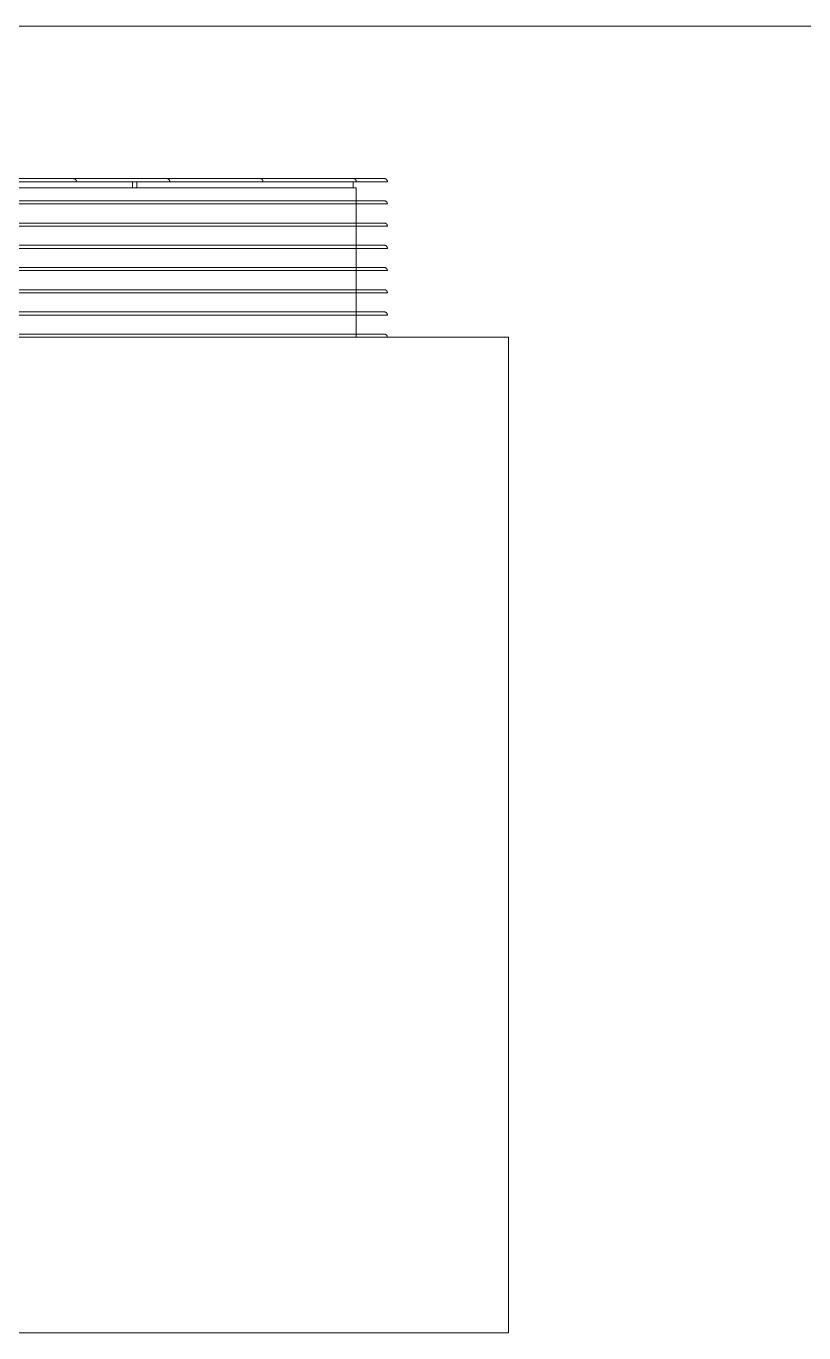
# Model space of a CAD drawing. Header units: millimetres. Extents: x -20144 to 122974, y -38328 to 48263.
# Drawn here: x 24880.3 to 25130.5, y 39179.9 to 39599.9 of the extents above; entities that cross this region are included whole.
import ezdxf

# ---------------------------------------------------------------- set-up
doc = ezdxf.new("R2010")
doc.units = ezdxf.units.MM
doc.layers.add('M-EQPM', color=44, linetype='Continuous', lineweight=5)
doc.layers.add('NET-THAY', color=2, linetype='Continuous', lineweight=9)

# ---------------------------------------------------------------- blocks, each defined once
blk = doc.blocks.new('ALB-AC MAY LANH - Generic _Without Brackets_-1836009-MẶT BẰNG TẦNG 5 ĐẾN TẦNG 22')
at = {"layer": 'M-EQPM'}
for p, q in [((287.89, 320), (-582.11, 320)), ((-582.11, 320), (-582.11, 0)), ((-582.11, 0), (287.89, 0)), ((-533.11, 0), (-533.11, -48)), ((-534.07, -7.14), (-543.11, -7.14)), ((-41.11, -7.14), (-543.11, -7.14)), ((-541.11, -7.14), (-43.11, -7.14)), ((-541.11, -7.14), (-534.87, -7.14)), ((-534.07, -14.29), (-543.11, -14.29)), ((-41.11, -14.29), (-543.11, -14.29)), ((-541.11, -14.29), (-43.11, -14.29)), ((-541.11, -14.29), (-534.87, -14.29)), ((-534.07, -21.43), (-543.11, -21.43)), ((-41.11, -21.43), (-543.11, -21.43)), ((-541.11, -21.43), (-43.11, -21.43)), ((-541.11, -21.43), (-534.87, -21.43)), ((-534.07, -28.57), (-543.11, -28.57)), ((-41.11, -28.57), (-543.11, -28.57)), ((-541.11, -28.57), (-43.11, -28.57)), ((-541.11, -28.57), (-534.87, -28.57)), ((-534.07, -35.71), (-543.11, -35.71)), ((-41.11, -35.71), (-543.11, -35.71)), ((-541.11, -35.71), (-43.11, -35.71)), ((-541.11, -35.71), (-534.87, -35.71)), ((-534.07, -42.86), (-543.11, -42.86)), ((-41.11, -42.86), (-543.11, -42.86)), ((-541.11, -42.86), (-43.11, -42.86)), ((-541.11, -42.86), (-534.87, -42.86)), ((-533.24, -50), (-543.11, -50)), ((-41.11, -50), (-543.11, -50)), ((-541.11, -50), (-43.11, -50)), ((-541.11, -50), (-532.87, -50)), ((-462.18, -48), (-533.11, -48)), ((-462.18, -50), (-533.11, -50)), ((-532.11, -48), (-532.11, -50)), ((-461.11, -50), (-532.11, -50)), ((-531.11, -50), (-462.17, -50)), ((-462.3, -50), (-503.11, -50)), ((-501.11, -50), (-462.34, -50)), ((-462.37, -50), (-473.11, -50)), ((-471.11, -50), (-462.08, -50)), ((-462.52, -48), (-461.11, -48)), ((-462.52, -50), (-462.52, -48)), ((-461.11, -50), (-462.52, -50)), ((-122.41, -48), (-461.81, -48)), ((-122.41, -50), (-461.81, -50)), ((-461.11, -48), (-461.11, -50)), ((-312.61, -50), (-461.11, -50)), ((-460.4, -50), (-123.82, -50)), ((-143.65, -50), (-440.56, -50)), ((-439.15, -50), (-145.07, -50))]:
    blk.add_line(p, q, dxfattribs=at)
at = {"layer": 'M-EQPM', "flags": 128}
for points in [[(-542.11, -1), (-542.15, -1), (-542.19, -1), (-542.23, -0.99), (-542.27, -0.99), (-542.31, -0.98), (-542.35, -0.97), (-542.38, -0.96), (-542.42, -0.95), (-542.46, -0.94), (-542.5, -0.92), (-542.53, -0.9), (-542.57, -0.89), (-542.61, -0.87), (-542.64, -0.85), (-542.67, -0.83), (-542.71, -0.8), (-542.74, -0.78), (-542.77, -0.75), (-542.8, -0.72), (-542.83, -0.7), (-542.85, -0.67), (-542.88, -0.64), (-542.9, -0.61), (-542.93, -0.57), (-542.95, -0.54), (-542.97, -0.51), (-542.99, -0.47), (-543.01, -0.44), (-543.03, -0.4), (-543.04, -0.36), (-543.05, -0.32), (-543.07, -0.29), (-543.08, -0.25), (-543.09, -0.21), (-543.09, -0.17), (-543.1, -0.13), (-543.1, -0.09), (-543.11, -0.05), (-543.11, -0.01)], [(-542.11, -1), (-541.91, -1), (-541.31, -1), (-540.31, -1), (-538.92, -1), (-537.13, -1), (-534.94, -1), (-532.37, -1), (-529.42, -1), (-526.08, -1), (-522.37, -1), (-518.3, -1), (-513.86, -1), (-509.06, -1), (-503.92, -1), (-498.44, -1), (-492.63, -1), (-486.5, -1), (-480.06, -1), (-473.32, -1), (-466.29, -1), (-458.97, -1), (-451.4, -1), (-443.56, -1), (-435.49, -1), (-427.18, -1), (-418.66, -1)], [(-533.6, -1), (-536, -1), (-538, -1), (-539.61, -1), (-540.82, -1), (-541.63, -1), (-542.05, -1), (-542.11, -1)], [(-542.11, -8.14), (-542.15, -8.14), (-542.19, -8.14), (-542.23, -8.14), (-542.27, -8.13), (-542.31, -8.12), (-542.35, -8.11), (-542.38, -8.1), (-542.42, -8.09), (-542.46, -8.08), (-542.5, -8.06), (-542.53, -8.05), (-542.57, -8.03), (-542.61, -8.01), (-542.64, -7.99), (-542.67, -7.97), (-542.71, -7.94), (-542.74, -7.92), (-542.77, -7.89), (-542.8, -7.87), (-542.83, -7.84), (-542.85, -7.81), (-542.88, -7.78), (-542.9, -7.75), (-542.93, -7.72), (-542.95, -7.68), (-542.97, -7.65), (-542.99, -7.61), (-543.01, -7.58), (-543.03, -7.54), (-543.04, -7.51), (-543.05, -7.47), (-543.07, -7.43), (-543.08, -7.39), (-543.09, -7.35), (-543.09, -7.31), (-543.1, -7.27), (-543.1, -7.23), (-543.11, -7.19), (-543.11, -7.15), (-543.11, -7.14)], [(-542.11, -8.14), (-541.91, -8.14), (-541.31, -8.14), (-540.31, -8.14), (-538.92, -8.14), (-537.13, -8.14), (-534.94, -8.14), (-532.37, -8.14), (-529.42, -8.14), (-526.08, -8.14), (-522.37, -8.14), (-518.3, -8.14), (-513.86, -8.14), (-509.06, -8.14), (-503.92, -8.14), (-498.44, -8.14), (-492.63, -8.14), (-486.5, -8.14), (-480.06, -8.14), (-473.32, -8.14), (-466.29, -8.14), (-458.97, -8.14), (-451.4, -8.14), (-443.56, -8.14), (-435.49, -8.14), (-427.18, -8.14), (-418.66, -8.14)], [(-533.6, -8.14), (-536, -8.14), (-538, -8.14), (-539.61, -8.14), (-540.82, -8.14), (-541.63, -8.14), (-542.05, -8.14), (-542.11, -8.14)], [(-542.11, -15.29), (-542.15, -15.28), (-542.19, -15.28), (-542.23, -15.28), (-542.27, -15.27), (-542.31, -15.27), (-542.35, -15.26), (-542.38, -15.25), (-542.42, -15.23), (-542.46, -15.22), (-542.5, -15.21), (-542.53, -15.19), (-542.57, -15.17), (-542.61, -15.15), (-542.64, -15.13), (-542.67, -15.11), (-542.71, -15.09), (-542.74, -15.06), (-542.77, -15.04), (-542.8, -15.01), (-542.83, -14.98), (-542.85, -14.95), (-542.88, -14.92), (-542.9, -14.89), (-542.93, -14.86), (-542.95, -14.83), (-542.97, -14.79), (-542.99, -14.76), (-543.01, -14.72), (-543.03, -14.69), (-543.04, -14.65), (-543.05, -14.61), (-543.07, -14.57), (-543.08, -14.53), (-543.09, -14.49), (-543.09, -14.46), (-543.1, -14.42), (-543.1, -14.38), (-543.11, -14.34), (-543.11, -14.3), (-543.11, -14.29)], [(-542.11, -15.29), (-541.91, -15.29), (-541.31, -15.29), (-540.31, -15.29), (-538.92, -15.29), (-537.13, -15.29), (-534.94, -15.29), (-532.37, -15.29), (-529.42, -15.29), (-526.08, -15.29), (-522.37, -15.29), (-518.3, -15.29), (-513.86, -15.29), (-509.06, -15.29), (-503.92, -15.29), (-498.44, -15.29), (-492.63, -15.29), (-486.5, -15.29), (-480.06, -15.29), (-473.32, -15.29), (-466.29, -15.29), (-458.97, -15.29), (-451.4, -15.29), (-443.56, -15.29), (-435.49, -15.29), (-427.18, -15.29), (-418.66, -15.29)], [(-533.6, -15.29), (-536, -15.29), (-538, -15.29), (-539.61, -15.29), (-540.82, -15.29), (-541.63, -15.29), (-542.05, -15.29), (-542.11, -15.29)], [(-542.11, -22.43), (-542.15, -22.43), (-542.19, -22.43), (-542.23, -22.42), (-542.27, -22.42), (-542.31, -22.41), (-542.35, -22.4), (-542.38, -22.39), (-542.42, -22.38), (-542.46, -22.36), (-542.5, -22.35), (-542.53, -22.33), (-542.57, -22.32), (-542.61, -22.3), (-542.64, -22.28), (-542.67, -22.25), (-542.71, -22.23), (-542.74, -22.21), (-542.77, -22.18), (-542.8, -22.15), (-542.83, -22.13), (-542.85, -22.1), (-542.88, -22.07), (-542.9, -22.03), (-542.93, -22), (-542.95, -21.97), (-542.97, -21.93), (-542.99, -21.9), (-543.01, -21.86), (-543.03, -21.83), (-543.04, -21.79), (-543.05, -21.75), (-543.07, -21.72), (-543.08, -21.68), (-543.09, -21.64), (-543.09, -21.6), (-543.1, -21.56), (-543.1, -21.52), (-543.11, -21.48), (-543.11, -21.44), (-543.11, -21.43)], [(-542.11, -22.43), (-541.91, -22.43), (-541.31, -22.43), (-540.31, -22.43), (-538.92, -22.43), (-537.13, -22.43), (-534.94, -22.43), (-532.37, -22.43), (-529.42, -22.43), (-526.08, -22.43), (-522.37, -22.43), (-518.3, -22.43), (-513.86, -22.43), (-509.06, -22.43), (-503.92, -22.43), (-498.44, -22.43), (-492.63, -22.43), (-486.5, -22.43), (-480.06, -22.43), (-473.32, -22.43), (-466.29, -22.43), (-458.97, -22.43), (-451.4, -22.43), (-443.56, -22.43), (-435.49, -22.43), (-427.18, -22.43), (-418.66, -22.43)], [(-533.6, -22.43), (-536, -22.43), (-538, -22.43), (-539.61, -22.43), (-540.82, -22.43), (-541.63, -22.43), (-542.05, -22.43), (-542.11, -22.43)], [(-542.11, -29.57), (-542.15, -29.57), (-542.19, -29.57), (-542.23, -29.56), (-542.27, -29.56), (-542.31, -29.55), (-542.35, -29.54), (-542.38, -29.53), (-542.42, -29.52), (-542.46, -29.51), (-542.5, -29.49), (-542.53, -29.48), (-542.57, -29.46), (-542.61, -29.44), (-542.64, -29.42), (-542.67, -29.4), (-542.71, -29.37), (-542.74, -29.35), (-542.77, -29.32), (-542.8, -29.3), (-542.83, -29.27), (-542.85, -29.24), (-542.88, -29.21), (-542.9, -29.18), (-542.93, -29.14), (-542.95, -29.11), (-542.97, -29.08), (-542.99, -29.04), (-543.01, -29.01), (-543.03, -28.97), (-543.04, -28.93), (-543.05, -28.9), (-543.07, -28.86), (-543.08, -28.82), (-543.09, -28.78), (-543.09, -28.74), (-543.1, -28.7), (-543.1, -28.66), (-543.11, -28.62), (-543.11, -28.58), (-543.11, -28.57)], [(-542.11, -29.57), (-541.91, -29.57), (-541.31, -29.57), (-540.31, -29.57), (-538.92, -29.57), (-537.13, -29.57), (-534.94, -29.57), (-532.37, -29.57), (-529.42, -29.57), (-526.08, -29.57), (-522.37, -29.57), (-518.3, -29.57), (-513.86, -29.57), (-509.06, -29.57), (-503.92, -29.57), (-498.44, -29.57), (-492.63, -29.57), (-486.5, -29.57), (-480.06, -29.57), (-473.32, -29.57), (-466.29, -29.57), (-458.97, -29.57), (-451.4, -29.57), (-443.56, -29.57), (-435.49, -29.57), (-427.18, -29.57), (-418.66, -29.57)], [(-533.6, -29.57), (-536, -29.57), (-538, -29.57), (-539.61, -29.57), (-540.82, -29.57), (-541.63, -29.57), (-542.05, -29.57), (-542.11, -29.57)], [(-542.11, -36.71), (-542.15, -36.71), (-542.19, -36.71), (-542.23, -36.71), (-542.27, -36.7), (-542.31, -36.69), (-542.35, -36.69), (-542.38, -36.68), (-542.42, -36.66), (-542.46, -36.65), (-542.5, -36.64), (-542.53, -36.62), (-542.57, -36.6), (-542.61, -36.58), (-542.64, -36.56), (-542.67, -36.54), (-542.71, -36.52), (-542.74, -36.49), (-542.77, -36.47), (-542.8, -36.44), (-542.83, -36.41), (-542.85, -36.38), (-542.88, -36.35), (-542.9, -36.32), (-542.93, -36.29), (-542.95, -36.25), (-542.97, -36.22), (-542.99, -36.19), (-543.01, -36.15), (-543.03, -36.11), (-543.04, -36.08), (-543.05, -36.04), (-543.07, -36), (-543.08, -35.96), (-543.09, -35.92), (-543.09, -35.88), (-543.1, -35.84), (-543.1, -35.8), (-543.11, -35.77), (-543.11, -35.73), (-543.11, -35.71)], [(-542.11, -36.71), (-541.91, -36.71), (-541.31, -36.71), (-540.31, -36.71), (-538.92, -36.71), (-537.13, -36.71), (-534.94, -36.71), (-532.37, -36.71), (-529.42, -36.71), (-526.08, -36.71), (-522.37, -36.71), (-518.3, -36.71), (-513.86, -36.71), (-509.06, -36.71), (-503.92, -36.71), (-498.44, -36.71), (-492.63, -36.71), (-486.5, -36.71), (-480.06, -36.71), (-473.32, -36.71), (-466.29, -36.71), (-458.97, -36.71), (-451.4, -36.71), (-443.56, -36.71), (-435.49, -36.71), (-427.18, -36.71), (-418.66, -36.71)], [(-533.6, -36.71), (-536, -36.71), (-538, -36.71), (-539.61, -36.71), (-540.82, -36.71), (-541.63, -36.71), (-542.05, -36.71), (-542.11, -36.71)], [(-542.11, -43.86), (-542.15, -43.86), (-542.19, -43.85), (-542.23, -43.85), (-542.27, -43.84), (-542.31, -43.84), (-542.35, -43.83), (-542.38, -43.82), (-542.42, -43.81), (-542.46, -43.79), (-542.5, -43.78), (-542.53, -43.76), (-542.57, -43.74), (-542.61, -43.72), (-542.64, -43.7), (-542.67, -43.68), (-542.71, -43.66), (-542.74, -43.63), (-542.77, -43.61), (-542.8, -43.58), (-542.83, -43.55), (-542.85, -43.52), (-542.88, -43.49), (-542.9, -43.46), (-542.93, -43.43), (-542.95, -43.4), (-542.97, -43.36), (-542.99, -43.33), (-543.01, -43.29), (-543.03, -43.26), (-543.04, -43.22), (-543.05, -43.18), (-543.07, -43.14), (-543.08, -43.11), (-543.09, -43.07), (-543.09, -43.03), (-543.1, -42.99), (-543.1, -42.95), (-543.11, -42.91), (-543.11, -42.87), (-543.11, -42.86)], [(-542.11, -43.86), (-541.91, -43.86), (-541.31, -43.86), (-540.31, -43.86), (-538.92, -43.86), (-537.13, -43.86), (-534.94, -43.86), (-532.37, -43.86), (-529.42, -43.86), (-526.08, -43.86), (-522.37, -43.86), (-518.3, -43.86), (-513.86, -43.86), (-509.06, -43.86), (-503.92, -43.86), (-498.44, -43.86), (-492.63, -43.86), (-486.5, -43.86), (-480.06, -43.86), (-473.32, -43.86), (-466.29, -43.86), (-458.97, -43.86), (-451.4, -43.86), (-443.56, -43.86), (-435.49, -43.86), (-427.18, -43.86), (-418.66, -43.86)], [(-533.6, -43.86), (-536, -43.86), (-538, -43.86), (-539.61, -43.86), (-540.82, -43.86), (-541.63, -43.86), (-542.05, -43.86), (-542.11, -43.86)], [(-542.11, -51), (-542.15, -51), (-542.19, -51), (-542.23, -50.99), (-542.27, -50.99), (-542.31, -50.98), (-542.35, -50.97), (-542.38, -50.96), (-542.42, -50.95), (-542.46, -50.94), (-542.5, -50.92), (-542.53, -50.9), (-542.57, -50.89), (-542.61, -50.87), (-542.64, -50.85), (-542.67, -50.83), (-542.71, -50.8), (-542.74, -50.78), (-542.77, -50.75), (-542.8, -50.72), (-542.83, -50.7), (-542.85, -50.67), (-542.88, -50.64), (-542.9, -50.61), (-542.93, -50.57), (-542.95, -50.54), (-542.97, -50.51), (-542.99, -50.47), (-543.01, -50.44), (-543.03, -50.4), (-543.04, -50.36), (-543.05, -50.32), (-543.07, -50.29), (-543.08, -50.25), (-543.09, -50.21), (-543.09, -50.17), (-543.1, -50.13), (-543.1, -50.09), (-543.11, -50.05), (-543.11, -50.01), (-543.11, -50)], [(-532.11, -51), (-532.15, -51), (-532.19, -51), (-532.23, -50.99), (-532.27, -50.99), (-532.31, -50.98), (-532.35, -50.97), (-532.38, -50.96), (-532.42, -50.95), (-532.46, -50.94), (-532.5, -50.92), (-532.53, -50.9), (-532.57, -50.89), (-532.61, -50.87), (-532.64, -50.85), (-532.67, -50.83), (-532.71, -50.8), (-532.74, -50.78), (-532.77, -50.75), (-532.8, -50.72), (-532.83, -50.7), (-532.85, -50.67), (-532.88, -50.64), (-532.9, -50.61), (-532.93, -50.57), (-532.95, -50.54), (-532.97, -50.51), (-532.99, -50.47), (-533.01, -50.44), (-533.03, -50.4), (-533.04, -50.36), (-533.05, -50.32), (-533.07, -50.29), (-533.08, -50.25), (-533.09, -50.21), (-533.09, -50.17), (-533.1, -50.13), (-533.1, -50.09), (-533.11, -50.05), (-533.11, -50.01), (-533.11, -50)], [(-502.11, -51), (-502.15, -51), (-502.19, -51), (-502.23, -50.99), (-502.27, -50.99), (-502.31, -50.98), (-502.35, -50.97), (-502.38, -50.96), (-502.42, -50.95), (-502.46, -50.94), (-502.5, -50.92), (-502.53, -50.9), (-502.57, -50.89), (-502.61, -50.87), (-502.64, -50.85), (-502.67, -50.83), (-502.71, -50.8), (-502.74, -50.78), (-502.77, -50.75), (-502.8, -50.72), (-502.83, -50.7), (-502.85, -50.67), (-502.88, -50.64), (-502.9, -50.61), (-502.93, -50.57), (-502.95, -50.54), (-502.97, -50.51), (-502.99, -50.47), (-503.01, -50.44), (-503.03, -50.4), (-503.04, -50.36), (-503.05, -50.32), (-503.07, -50.29), (-503.08, -50.25), (-503.09, -50.21), (-503.09, -50.17), (-503.1, -50.13), (-503.1, -50.09), (-503.11, -50.05), (-503.11, -50.01), (-503.11, -50)], [(-472.11, -51), (-472.15, -51), (-472.19, -51), (-472.23, -50.99), (-472.27, -50.99), (-472.31, -50.98), (-472.35, -50.97), (-472.38, -50.96), (-472.42, -50.95), (-472.46, -50.94), (-472.5, -50.92), (-472.53, -50.9), (-472.57, -50.89), (-472.61, -50.87), (-472.64, -50.85), (-472.67, -50.83), (-472.71, -50.8), (-472.74, -50.78), (-472.77, -50.75), (-472.8, -50.72), (-472.83, -50.7), (-472.85, -50.67), (-472.88, -50.64), (-472.9, -50.61), (-472.93, -50.57), (-472.95, -50.54), (-472.97, -50.51), (-472.99, -50.47), (-473.01, -50.44), (-473.03, -50.4), (-473.04, -50.36), (-473.05, -50.32), (-473.07, -50.29), (-473.08, -50.25), (-473.09, -50.21), (-473.09, -50.17), (-473.1, -50.13), (-473.1, -50.09), (-473.11, -50.05), (-473.11, -50.01), (-473.11, -50)], [(-442.11, -51), (-442.15, -51), (-442.19, -51), (-442.23, -50.99), (-442.27, -50.99), (-442.31, -50.98), (-442.35, -50.97), (-442.38, -50.96), (-442.42, -50.95), (-442.46, -50.94), (-442.5, -50.92), (-442.53, -50.9), (-442.57, -50.89), (-442.61, -50.87), (-442.64, -50.85), (-442.67, -50.83), (-442.71, -50.8), (-442.74, -50.78), (-442.77, -50.75), (-442.8, -50.72), (-442.83, -50.7), (-442.85, -50.67), (-442.88, -50.64), (-442.9, -50.61), (-442.93, -50.57), (-442.95, -50.54), (-442.97, -50.51), (-442.99, -50.47), (-443.01, -50.44), (-443.03, -50.4), (-443.04, -50.36), (-443.05, -50.32), (-443.07, -50.29), (-443.08, -50.25), (-443.09, -50.21), (-443.09, -50.17), (-443.1, -50.13), (-443.1, -50.09), (-443.11, -50.05)], [(-542.11, -51), (-541.91, -51), (-541.31, -51), (-540.31, -51), (-538.92, -51), (-537.13, -51), (-534.94, -51), (-532.37, -51), (-529.42, -51), (-526.08, -51), (-522.37, -51), (-518.3, -51), (-513.86, -51), (-509.06, -51), (-503.92, -51), (-498.44, -51), (-492.63, -51), (-486.5, -51), (-480.06, -51), (-473.32, -51), (-466.29, -51), (-458.97, -51), (-451.4, -51), (-443.56, -51), (-435.49, -51), (-427.18, -51), (-418.66, -51)], [(-422.61, -51), (-431.03, -51), (-439.23, -51), (-447.2, -51), (-454.92, -51), (-462.37, -51), (-469.56, -51), (-476.46, -51), (-483.06, -51), (-489.36, -51), (-495.35, -51), (-501.01, -51), (-506.33, -51), (-511.31, -51), (-515.94, -51), (-520.22, -51), (-524.13, -51), (-527.66, -51), (-530.82, -51), (-533.6, -51), (-536, -51), (-538, -51), (-539.61, -51), (-540.82, -51), (-541.63, -51), (-542.05, -51), (-542.11, -51)], [(-532.11, -51), (-531.92, -51), (-531.34, -51), (-530.38, -51), (-529.04, -51), (-527.32, -51), (-525.23, -51), (-522.76, -51), (-519.93, -51), (-516.72, -51), (-513.16, -51), (-509.25, -51), (-504.99, -51), (-500.39, -51), (-495.45, -51), (-490.19, -51), (-484.61, -51), (-478.73, -51), (-472.54, -51), (-466.07, -51), (-459.32, -51), (-452.3, -51), (-445.02, -51), (-437.51, -51), (-429.75, -51), (-421.78, -51)], [(-425.48, -51), (-433.35, -51), (-441, -51), (-448.4, -51), (-455.56, -51), (-462.46, -51), (-469.08, -51), (-475.42, -51), (-481.47, -51), (-487.22, -51), (-492.65, -51), (-497.76, -51), (-502.54, -51), (-506.99, -51), (-511.09, -51), (-514.85, -51), (-518.24, -51), (-521.28, -51), (-523.94, -51), (-526.24, -51), (-528.16, -51), (-529.71, -51), (-530.87, -51), (-531.65, -51), (-532.05, -51), (-532.11, -51)], [(-502.11, -51), (-501.94, -51), (-501.44, -51), (-500.6, -51), (-499.43, -51), (-497.92, -51), (-496.09, -51), (-493.93, -51), (-491.45, -51), (-488.65, -51), (-485.53, -51), (-482.11, -51), (-478.38, -51), (-474.35, -51), (-470.03, -51), (-465.43, -51), (-460.55, -51), (-455.4, -51), (-449.99, -51), (-444.32, -51), (-438.42, -51), (-432.28, -51), (-425.91, -51)], [(-422.38, -51), (-428.87, -51), (-435.13, -51), (-441.16, -51), (-446.96, -51), (-452.51, -51), (-457.8, -51), (-462.83, -51), (-467.58, -51), (-472.06, -51), (-476.24, -51), (-480.13, -51), (-483.72, -51), (-487, -51), (-489.98, -51), (-492.63, -51), (-494.96, -51), (-496.97, -51), (-498.66, -51), (-500.01, -51), (-501.03, -51), (-501.71, -51), (-502.06, -51), (-502.11, -51)], [(-472.11, -51), (-471.96, -51), (-471.53, -51), (-470.81, -51), (-469.81, -51), (-468.52, -51), (-466.95, -51), (-465.1, -51), (-462.97, -51), (-460.57, -51), (-457.9, -51), (-454.96, -51), (-451.77, -51), (-448.32, -51), (-444.61, -51), (-440.67, -51), (-436.49, -51), (-432.07, -51), (-427.43, -51), (-422.58, -51)], [(-424.84, -51), (-429.6, -51), (-434.13, -51), (-438.44, -51), (-442.51, -51), (-446.35, -51), (-449.94, -51), (-453.27, -51), (-456.35, -51), (-459.16, -51), (-461.71, -51), (-463.98, -51), (-465.98, -51), (-467.71, -51), (-469.15, -51), (-470.31, -51), (-471.18, -51), (-471.77, -51), (-472.07, -51), (-472.11, -51)], [(-442.11, -51), (-441.99, -51), (-441.63, -51), (-441.03, -51), (-440.19, -51), (-439.12, -51), (-437.81, -51), (-436.27, -51), (-434.49, -51), (-432.49, -51), (-430.27, -51), (-427.82, -51), (-425.16, -51)], [(-426.41, -51), (-428.97, -51), (-431.32, -51), (-433.44, -51), (-435.34, -51), (-437.01, -51), (-438.44, -51), (-439.64, -51), (-440.61, -51), (-441.34, -51), (-441.82, -51), (-442.07, -51), (-442.11, -51)]]:
    blk.add_lwpolyline(points, dxfattribs=at)

msp = doc.modelspace()

# ---------------------------------------------------------------- linework, layer by layer
at = {"layer": 'NET-THAY'}
msp.add_line((25700.52, 39599.94), (23500.52, 39599.94), dxfattribs=at)

# ---------------------------------------------------------------- block references
at = {"layer": 'M-EQPM', "rotation": 180}
msp.add_blockref('ALB-AC MAY LANH - Generic _Without Brackets_-1836009-MẶT BẰNG TẦNG 5 ĐẾN TẦNG 22', (24453.42, 39499.94), dxfattribs=at)

doc.saveas('drawing.dxf')
